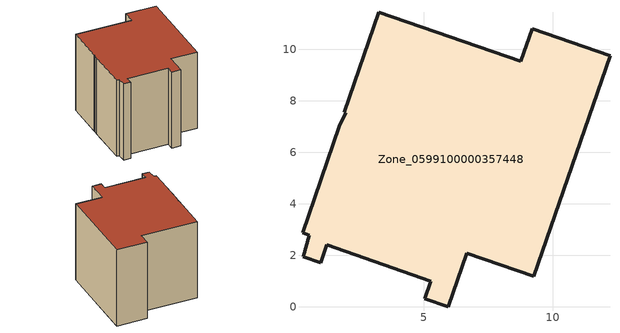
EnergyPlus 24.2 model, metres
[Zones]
Zone_0599100000357448
 floor ground (C_G): 1.72,7.02 1.96,7.55 1.91,7.57 3.25,11.45 8.76,9.54 9.2,10.81 12.23,9.76 9.26,1.19 6.66,2.09 5.94,0 5.03,0.31 5.27,1 1.22,2.41 0.98,1.72 0.32,1.95 0.54,2.77 0.28,2.87 z0
 wall outside (C_F): 5.94,0 6.66,2.09 9.26,1.19 12.23,9.76 9.2,10.81 8.76,9.54 3.25,11.45 1.91,7.57 1.96,7.55 1.72,7.02 0.28,2.87 0.54,2.77 0.32,1.95 0.98,1.72 1.22,2.41 5.27,1 5.03,0.31 5.94,0 z0:8.44
 roof outside (C_R): 1.72,7.02 0.28,2.87 0.54,2.77 0.32,1.95 0.98,1.72 1.22,2.41 5.27,1 5.03,0.31 5.94,0 6.66,2.09 9.26,1.19 12.23,9.76 9.2,10.81 8.76,9.54 3.25,11.45 1.91,7.57 1.96,7.55 z8.44
[BUILDING]
Pand.0599100000357448: North Axis=0; Terrain=City; Loads Convergence Tolerance Value=0.04; Temperature Convergence Tolerance Value=0.4; Solar Distribution=FullExterior; Maximum Number of Warmup Days=25; Minimum Number of Warmup Days=1
[Site:Location]
Rotterdam.The.Hague.AP_ZH_NLD Design_Conditions: Latitude=51.96; Longitude=4.45; Time Zone=1; Elevation=-4.5
[SITE:GROUNDTEMPERATURE:BUILDINGSURFACE]
18, 18, 18, 18, 18, 18, 18, 18, 18, 18, 18, 18
[MATERIAL] Thermal Absorptance=0.9; Solar Absorptance=0.7; Visible Absorptance=0.7
Name | Roughness | Thickness | Conductivity | Density | Specific Heat
G.TC.1992-2005 | MediumSmooth | 0.15 | 0.06 | 540 | 1210
F.TC.1992-2005 | Rough | 0.3 | 0.12 | 1920 | 840
R.TC.1992-2005 | MediumRough | 0.2 | 0.08 | 1500 | 1000
[CONSTRUCTION]
C_G: G.TC.1992-2005
C_F: F.TC.1992-2005
C_R: R.TC.1992-2005
[ZONE]
Zone_0599100000357448: Type=1; Multiplier=1; Ceiling Height=Autocalculate; Volume=Autocalculate; Floor Area=autocalculate; Part of Total Floor Area=Yes
[ZONEINFILTRATION:DESIGNFLOWRATE]
Infil_Zone_0599100000357448: Zone or ZoneList or Space or SpaceList=Zone_0599100000357448; Schedule=AlwaysOn; Design Flow Rate Calculation Method=Flow/Area; Flow Rate per Floor Area=0.0015; Constant Term Coefficient=1; Temperature Term Coefficient=0; Velocity Term Coefficient=0; Velocity Squared Term Coefficient=0
[HVACTEMPLATE:ZONE:IDEALLOADSAIRSYSTEM]
Zone_0599100000357448: Maximum Heating Supply Air Temperature=50; Minimum Cooling Supply Air Temperature=13; Maximum Heating Supply Air Humidity Ratio=0.0156; Minimum Cooling Supply Air Humidity Ratio=0.0077; Heating Limit=NoLimit; Cooling Limit=NoLimit; Dehumidification Control Type=ConstantSensibleHeatRatio; Cooling Sensible Heat Ratio=0.7; Dehumidification Setpoint=60; Humidification Control Type=None; Humidification Setpoint=30; Outdoor Air Method=None; Outdoor Air Flow Rate per Person=0.00944; Outdoor Air Flow Rate per Zone Floor Area=0; Outdoor Air Flow Rate per Zone=0; Demand Controlled Ventilation Type=None; Outdoor Air Economizer Type=NoEconomizer; Heat Recovery Type=None; Sensible Heat Recovery Effectiveness=0.7; Latent Heat Recovery Effectiveness=0.65
[ZONECONTROL:THERMOSTAT]
ThermostatControl_Zone_0599100000357448: Zone or ZoneList=Zone_0599100000357448; Control Type Schedule=DualSetpointControlType; Control 1=Thermostat_Zone_0599100000357448; Temperature Difference Between Cutout And Setpoint=0
[THERMOSTATSETPOINT:DUALSETPOINT]
Thermostat_Zone_0599100000357448: Heating Setpoint Temperature Schedule=HeatingSetpoint_Zone_0599100000357448; Cooling Setpoint Temperature Schedule=CoolingSetpoint_Zone_0599100000357448
[SCHEDULE:COMPACT]
HeatingSetpoint_Zone_0599100000357448: Through: 12/31, For: AllDays, Until: 24:00, 21
CoolingSetpoint_Zone_0599100000357448: Through: 12/31, For: AllDays, Until: 24:00, 24
DualSetpointControlType: Through: 12/31, For: AllDays, Until: 24:00, 4
AlwaysOn: Through: 12/31, For: AllDays, Until: 24:00, 1
